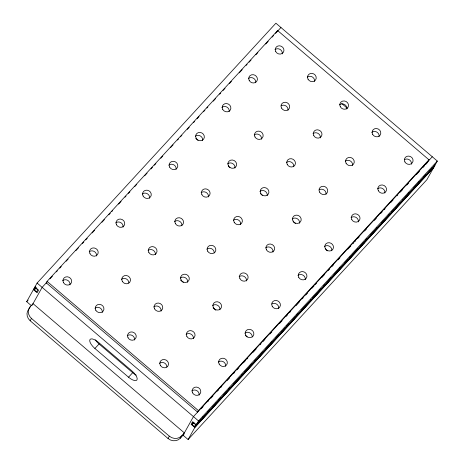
<?xml version="1.0" encoding="UTF-8"?>
<svg xmlns="http://www.w3.org/2000/svg" width="464" height="464" viewBox="0 0 464 464"><rect width="100%" height="100%" fill="white"/><g stroke="black" fill="none" stroke-linecap="round" stroke-linejoin="round"><path stroke-width="0.7" d="M31.221 305.55L26.68 301.675L33.42 289.611L37.12 292.772L38.593 290.133L34.893 286.978L37.085 283.057L275.9 23.2L437.32 161.054L435.128 164.975L195.756 425.389L195.466 424.566L193.111 422.559L192.38 423.423L193.36 422.356M33.588 289.756L33.768 288.991L35.241 287.39M35.914 287.964L34.266 289.878L36.621 291.885L37.746 289.872L35.397 287.86L35.223 288.173L34.672 287.819L35.061 287.117M180.287 438.231L181.592 435.905L184.353 432.895L33.025 303.653L30.264 306.663L28.959 308.989A8.88 8.137 29.2 0 0 30.16 320.746L168.038 438.497A8.88 8.137 29.2 0 0 180.287 438.231L184.034 434.153M32.074 305.358L42.131 287.367L47.032 282.031M46.11 283.15L47.096 281.381L277.623 30.549L428.951 159.784L427.303 162.731L425.459 164.737M30.16 320.746L31.459 318.42A8.88 8.137 29.2 0 1 30.264 306.663M276.967 31.726L277.623 30.549M168.038 438.497L169.337 436.172A8.88 8.137 29.2 0 0 181.592 435.905M197.438 412.392L198.424 410.623L428.951 159.784M195.982 424.676L194.341 426.584L191.986 424.577L193.488 422.576M194.341 426.584L194.723 426.341L195.182 426.851L194.671 427.327M432.274 156.751L193.459 416.608L183.054 435.22L188.1 439.53L194.839 427.472L433.701 167.533L434.002 166.988L433.538 166.483M195.756 425.389L197.125 423.62M437.32 161.054L198.499 420.918L196.313 424.833L192.612 421.672L191.139 424.311L194.839 427.472M433.654 167.608L426.915 179.672L188.1 439.53M195.965 425.453L434.78 165.596L434.959 164.83L433.979 165.897M34.551 287.599L35.531 286.532M33.466 289.536L34.939 287.935M34.44 289.565L35.786 287.744M34.266 289.878L36.227 287.744M26.68 301.675L28.153 300.075M49.973 278.829L52.426 276.161M56.353 271.892L57.333 270.825M59.781 268.157L61.254 266.556M66.161 261.22L68.121 259.086M75.968 250.548L78.416 247.88M82.343 243.612L83.81 242.011M85.776 239.876L87.244 238.276M92.15 232.94L94.598 230.272M101.958 222.268L104.406 219.6M108.82 214.797L110.293 213.196M111.766 211.596L112.746 210.528M118.627 204.125L121.081 201.457M125.002 197.188L125.988 196.121M128.435 193.453L129.908 191.852M134.809 186.516L136.776 184.382M144.617 175.844L147.071 173.176M150.997 168.908L152.465 167.307M154.425 165.172L155.898 163.572M160.805 158.236L162.765 156.101M170.613 147.564L173.06 144.896M177.474 140.093L178.454 139.026M180.421 136.892L181.888 135.291M187.282 129.421L189.242 127.293M193.656 122.49L194.636 121.423M197.09 118.755L199.05 116.621M203.464 111.818L204.937 110.217M206.898 108.083L207.878 107.016M213.272 101.146L215.725 98.478M219.646 94.209L220.632 93.142M223.08 90.474L225.04 88.34M229.454 83.537L231.42 81.403M239.262 72.865L242.208 69.664M246.129 65.395L247.109 64.328M249.069 62.193L251.036 60.059M255.937 54.723L257.897 52.589M265.744 44.051L268.198 41.383M272.119 37.114L273.592 35.513M275.552 33.379L276.532 32.312M276.799 32.022L280.946 27.509M94.911 348.487A8.88 3.474 42.6 0 1 89.917 339.636A8.88 3.474 42.6 0 1 98.38 342.281L132.008 371.003A8.88 3.474 42.6 0 1 136.996 379.848A8.88 3.474 42.6 0 1 128.54 377.203L94.911 348.487L99.058 343.975A8.88 3.474 42.6 0 1 95.323 339.834M128.54 377.203L132.687 372.696A8.88 3.474 42.6 0 0 136.277 375.15M201.19 408.767L203.157 406.632M207.57 401.83L208.551 400.763M211.004 398.095L212.964 395.96M217.378 391.152L218.851 389.551M220.812 387.417L221.792 386.35M227.186 380.48L229.639 377.812M233.566 373.543L234.546 372.476M237 369.808L238.96 367.674M243.374 362.871L245.334 360.737M246.807 359.13L247.788 358.063M253.182 352.193L256.128 348.992M260.049 344.723L261.029 343.656M262.995 341.521L264.956 339.387M269.862 334.051L271.823 331.917M279.67 323.373L282.124 320.705M286.044 316.436L287.518 314.836M289.478 312.701L290.458 311.634M295.858 305.764L299.292 302.029M302.232 298.828L303.212 297.76M305.666 295.092L307.626 292.952M312.04 288.15L314 286.015M315.474 284.415L316.454 283.347M321.854 277.478L324.301 274.81M328.228 270.541L329.701 268.94M331.661 266.806L333.622 264.671M338.036 259.863L339.996 257.729M347.849 249.191L350.79 245.99M352.994 243.588L353.916 242.585M354.711 241.721L355.697 240.654M357.657 238.519L359.13 236.918M364.524 231.049L366.485 228.914M374.332 220.371L376.292 218.237M380.706 213.434L382.179 211.833M384.14 209.699L385.12 208.632M390.52 202.762L392.973 200.094M396.894 195.82L397.874 194.752M400.328 192.084L402.288 189.95M406.702 185.148L408.668 183.013M416.515 174.476L419.456 171.274M422.89 167.539L424.543 165.741M192.589 423.487L193.569 422.42M191.986 424.577L193.946 422.443M202.356 417.739L203.336 416.672M218.538 400.13L219.518 399.063M228.346 389.458L229.326 388.391M244.534 371.85L246.001 370.249M254.829 360.644L255.809 359.577M270.524 343.569L271.991 341.968M297.001 314.754L297.981 313.687M313.676 296.612L314.656 295.545M323.483 285.94L324.464 284.873M339.172 268.865L340.646 267.264M349.473 257.659L350.453 256.592M365.655 240.05L366.635 238.983M382.33 221.908L383.31 220.841M391.645 211.77L393.118 210.169M408.32 193.627L409.3 192.56M418.128 182.955L419.108 181.888M198.598 422.02L200.558 419.885M202.519 417.751L203.499 416.684M207.42 412.415L210.366 409.213M215.76 403.344L216.74 402.276M218.208 400.676L221.154 397.474M224.588 393.739L226.548 391.604M228.508 389.47L229.982 387.869M233.902 383.6L236.843 380.399M241.75 375.063L242.73 373.996M244.203 372.395L246.164 370.26M250.084 365.992L252.538 363.324M254.991 360.656L255.971 359.588M260.385 354.786L263.326 351.584M267.74 346.782L269.213 345.181M270.68 343.58L272.153 341.98M276.074 337.711L279.021 334.515M283.922 329.179L285.395 327.578M286.375 326.511L288.828 323.843M293.236 319.041L295.203 316.906M298.636 313.171L297.163 314.772L298.683 313.217M302.064 309.436L305.01 306.234M310.404 300.365L311.385 299.297M312.852 297.697L315.798 294.495M319.232 290.76L321.192 288.625M323.646 285.957L324.626 284.89M331.487 277.42L328.547 280.621L331.052 278M336.394 272.084L337.862 270.483M339.335 268.882L340.808 267.281M345.222 262.479L347.669 259.811M349.636 257.677L350.616 256.609M352.576 254.475L354.049 252.874M355.03 251.807L357.97 248.605M362.384 243.803L363.857 242.202M365.818 240.068L367.285 238.467M371.212 234.198L373.665 231.53M377.093 227.795L376.113 228.862L377.145 227.847M381.507 222.993L384.453 219.791M388.374 215.522L389.847 213.921M391.807 211.787L393.281 210.186M397.201 205.917L400.142 202.716M405.049 197.38L406.516 195.779M409.463 192.577L407.496 194.712L410.002 192.096M414.364 187.241L416.324 185.107M418.29 182.973L419.27 181.905M423.191 177.637L426.132 174.435M431.526 168.565L432.506 167.498M194.723 426.341L196.197 424.74M197.177 423.673L199.137 421.538M202.571 417.803L204.038 416.202M207.472 412.467L209.925 409.799M212.866 406.597L213.846 405.53M218.26 400.728L220.226 398.593M223.654 394.858L225.62 392.724M228.561 389.522L230.028 387.921M233.955 383.653L235.915 381.518M244.25 372.447L246.703 369.779M249.644 366.577L251.61 364.443M255.038 360.708L256.511 359.107M260.437 354.838L262.398 352.704M265.831 348.969L267.792 346.834M270.732 343.633L272.693 341.498M276.126 337.763L278.087 335.629M281.52 331.893L282.501 330.826M286.427 326.557L288.875 323.889M292.308 320.154L293.782 318.553M302.116 309.482L304.57 306.814M312.904 297.743L315.358 295.075M318.298 291.873L320.264 289.739M323.692 286.004L325.165 284.403M333.993 274.798L335.953 272.664M339.387 268.929L341.347 266.794M344.288 263.593L346.741 260.925M349.682 257.723L351.155 256.122M355.082 251.859L357.042 249.725M360.476 245.99L362.436 243.855M365.87 240.12L367.337 238.519M370.771 234.784L373.224 232.116M381.559 223.045L383.519 220.91M387.446 216.642L388.913 215.041M391.86 211.839L393.82 209.705M397.254 205.97L399.214 203.835M402.648 200.1L403.628 199.033M413.436 188.361L414.909 186.76M418.337 183.025L419.81 181.424M423.243 177.689L425.697 175.021M195.06 426.631L433.875 166.767M195.158 426.793L196.139 425.726M242.237 375.567L243.217 374.5M268.72 346.753L269.7 345.686M310.892 300.863L311.872 299.796M363.364 243.768L364.344 242.701M389.841 214.954L390.821 213.887M405.536 197.884L406.516 196.817M432.013 169.07L433.701 167.533M195.182 426.851L434.002 166.988M33.768 288.991L34.319 289.345M341.707 103.495L347.223 108.205M195.825 138.539L198.029 140.418M228.294 166.269L229.947 167.678M260.762 193.993L262.409 195.402M293.231 221.722L295.429 223.602M325.693 249.452L327.346 250.862M180.606 280.146L183.355 282.495M213.069 307.87L215.824 310.219M245.537 335.6L247.19 337.009M47.096 281.381L198.424 410.623M46.272 282.854L197.6 412.096M37.085 283.057L198.499 420.918M99.058 343.975L132.687 372.696M31.459 318.42L169.337 436.172M212.616 305.608A4.437 4.066 29.2 0 1 217.645 305.341A4.437 4.066 29.2 0 1 219.884 309.83M180.334 278.04A4.437 4.066 29.2 0 1 185.362 277.768A4.437 4.066 29.2 0 1 187.601 282.263M153.799 306.913A4.437 4.066 29.2 0 1 158.827 306.64A4.437 4.066 29.2 0 1 161.066 311.135M142.303 194.022A4.437 4.066 29.2 0 1 147.332 193.755A4.437 4.066 29.2 0 1 149.57 198.244M174.586 221.595A4.437 4.066 29.2 0 1 179.614 221.322A4.437 4.066 29.2 0 1 181.853 225.817M206.869 249.162A4.437 4.066 29.2 0 1 211.642 248.756A4.437 4.066 29.2 0 1 214.194 252.851M265.686 247.863A4.437 4.066 29.2 0 1 270.715 247.59A4.437 4.066 29.2 0 1 272.954 252.085M239.151 276.735A4.437 4.066 29.2 0 1 244.18 276.469A4.437 4.066 29.2 0 1 246.419 280.958M89.233 251.766A4.437 4.066 29.2 0 1 94.262 251.5A4.437 4.066 29.2 0 1 96.5 255.995M115.768 222.894A4.437 4.066 29.2 0 1 120.797 222.627A4.437 4.066 29.2 0 1 123.035 227.116M159.546 363.358A4.437 4.066 29.2 0 1 164.32 362.947A4.437 4.066 29.2 0 1 166.872 367.041M94.981 308.212A4.437 4.066 29.2 0 1 100.009 307.945A4.437 4.066 29.2 0 1 102.248 312.434M148.051 250.467A4.437 4.066 29.2 0 1 153.079 250.195A4.437 4.066 29.2 0 1 155.318 254.69M254.191 134.972A4.437 4.066 29.2 0 1 259.219 134.705A4.437 4.066 29.2 0 1 261.458 139.194M195.373 136.277A4.437 4.066 29.2 0 1 200.402 136.004A4.437 4.066 29.2 0 1 202.64 140.499M248.443 78.526A4.437 4.066 29.2 0 1 253.472 78.259A4.437 4.066 29.2 0 1 255.71 82.754M227.656 163.844A4.437 4.066 29.2 0 1 232.684 163.577A4.437 4.066 29.2 0 1 234.923 168.072M201.121 192.722A4.437 4.066 29.2 0 1 206.149 192.45A4.437 4.066 29.2 0 1 208.388 196.945M319.197 189.805A4.437 4.066 29.2 0 1 324.034 190.002A4.437 4.066 29.2 0 1 326.024 194.341M233.404 220.29A4.437 4.066 29.2 0 1 238.432 220.023A4.437 4.066 29.2 0 1 240.671 224.512M186.081 334.48A4.437 4.066 29.2 0 1 191.11 334.213A4.437 4.066 29.2 0 1 193.349 338.708M292.221 218.991A4.437 4.066 29.2 0 1 297.25 218.718A4.437 4.066 29.2 0 1 299.489 223.213M404.55 159.628A4.437 4.066 29.2 0 1 409.387 159.825A4.437 4.066 29.2 0 1 411.382 164.163M168.838 165.149A4.437 4.066 29.2 0 1 173.867 164.877A4.437 4.066 29.2 0 1 176.105 169.372M259.939 191.417A4.437 4.066 29.2 0 1 264.967 191.151A4.437 4.066 29.2 0 1 267.206 195.64M281.167 105.786A4.437 4.066 29.2 0 1 286.004 105.983A4.437 4.066 29.2 0 1 287.993 110.322M307.261 77.227A4.437 4.066 29.2 0 1 312.289 76.954A4.437 4.066 29.2 0 1 314.528 81.449M313.009 133.673A4.437 4.066 29.2 0 1 318.037 133.4A4.437 4.066 29.2 0 1 320.276 137.895M274.978 49.654A4.437 4.066 29.2 0 1 280.007 49.387A4.437 4.066 29.2 0 1 282.245 53.882M371.826 132.368A4.437 4.066 29.2 0 1 376.855 132.101A4.437 4.066 29.2 0 1 379.094 136.596M345.291 161.246A4.437 4.066 29.2 0 1 350.32 160.973A4.437 4.066 29.2 0 1 352.559 165.468M286.474 162.545A4.437 4.066 29.2 0 1 291.502 162.272A4.437 4.066 29.2 0 1 293.741 166.767M339.544 104.8A4.437 4.066 29.2 0 1 344.572 104.528A4.437 4.066 29.2 0 1 346.811 109.023M221.908 107.404A4.437 4.066 29.2 0 1 226.937 107.132A4.437 4.066 29.2 0 1 229.175 111.627M121.516 279.34A4.437 4.066 29.2 0 1 126.289 278.934A4.437 4.066 29.2 0 1 128.841 283.028M62.698 280.645A4.437 4.066 29.2 0 1 67.727 280.372A4.437 4.066 29.2 0 1 69.965 284.867M244.899 333.181A4.437 4.066 29.2 0 1 249.673 332.769A4.437 4.066 29.2 0 1 252.225 336.87M351.039 217.686A4.437 4.066 29.2 0 1 356.068 217.419A4.437 4.066 29.2 0 1 358.307 221.908M324.504 246.558A4.437 4.066 29.2 0 1 329.533 246.291A4.437 4.066 29.2 0 1 331.772 250.786M297.969 275.436A4.437 4.066 29.2 0 1 302.998 275.164A4.437 4.066 29.2 0 1 305.237 279.659M377.574 188.813A4.437 4.066 29.2 0 1 382.603 188.546A4.437 4.066 29.2 0 1 384.842 193.036M271.875 303.995A4.437 4.066 29.2 0 1 276.712 304.193A4.437 4.066 29.2 0 1 278.702 308.531M127.264 335.785A4.437 4.066 29.2 0 1 132.292 335.513A4.437 4.066 29.2 0 1 134.531 340.008M218.364 362.053A4.437 4.066 29.2 0 1 223.393 361.781A4.437 4.066 29.2 0 1 225.632 366.276M191.829 390.926A4.437 4.066 29.2 0 1 196.858 390.659A4.437 4.066 29.2 0 1 199.097 395.148M213.399 307.58A4.437 4.066 29.2 0 0 220.934 308.357A4.437 4.066 29.2 0 0 217.384 301.768A4.437 4.066 29.2 0 0 213.399 307.58M181.117 280.012A4.437 4.066 29.2 0 0 188.651 280.784A4.437 4.066 29.2 0 0 185.101 274.195A4.437 4.066 29.2 0 0 181.117 280.012M154.576 308.885A4.437 4.066 29.2 0 0 162.116 309.656A4.437 4.066 29.2 0 0 158.566 303.067A4.437 4.066 29.2 0 0 154.576 308.885M143.08 195.994A4.437 4.066 29.2 0 0 150.62 196.771A4.437 4.066 29.2 0 0 147.071 190.182A4.437 4.066 29.2 0 0 143.08 195.994M175.369 223.567A4.437 4.066 29.2 0 0 182.903 224.338A4.437 4.066 29.2 0 0 179.353 217.749A4.437 4.066 29.2 0 0 175.369 223.567M207.652 251.14A4.437 4.066 29.2 0 0 215.186 251.911A4.437 4.066 29.2 0 0 211.636 245.323A4.437 4.066 29.2 0 0 207.652 251.14M266.469 249.835A4.437 4.066 29.2 0 0 274.004 250.612A4.437 4.066 29.2 0 0 270.454 244.023A4.437 4.066 29.2 0 0 266.469 249.835M239.934 278.707A4.437 4.066 29.2 0 0 247.469 279.485A4.437 4.066 29.2 0 0 243.919 272.896A4.437 4.066 29.2 0 0 239.934 278.707M90.01 253.738A4.437 4.066 29.2 0 0 97.55 254.516A4.437 4.066 29.2 0 0 94.001 247.927A4.437 4.066 29.2 0 0 90.01 253.738M116.545 224.866A4.437 4.066 29.2 0 0 124.085 225.643A4.437 4.066 29.2 0 0 120.536 219.054A4.437 4.066 29.2 0 0 116.545 224.866M160.324 365.33A4.437 4.066 29.2 0 0 167.864 366.102A4.437 4.066 29.2 0 0 164.314 359.513A4.437 4.066 29.2 0 0 160.324 365.33M95.758 310.184A4.437 4.066 29.2 0 0 103.298 310.961A4.437 4.066 29.2 0 0 99.748 304.372A4.437 4.066 29.2 0 0 95.758 310.184M148.828 252.439A4.437 4.066 29.2 0 0 156.368 253.216A4.437 4.066 29.2 0 0 152.818 246.628A4.437 4.066 29.2 0 0 148.828 252.439M254.974 136.944A4.437 4.066 29.2 0 0 262.508 137.721A4.437 4.066 29.2 0 0 258.958 131.132A4.437 4.066 29.2 0 0 254.974 136.944M196.156 138.249A4.437 4.066 29.2 0 0 203.69 139.026A4.437 4.066 29.2 0 0 200.141 132.431A4.437 4.066 29.2 0 0 196.156 138.249M249.226 80.504A4.437 4.066 29.2 0 0 256.76 81.275A4.437 4.066 29.2 0 0 253.211 74.687A4.437 4.066 29.2 0 0 249.226 80.504M228.439 165.822A4.437 4.066 29.2 0 0 235.973 166.593A4.437 4.066 29.2 0 0 232.423 160.005A4.437 4.066 29.2 0 0 228.439 165.822M201.904 194.694A4.437 4.066 29.2 0 0 209.438 195.466A4.437 4.066 29.2 0 0 205.888 188.877A4.437 4.066 29.2 0 0 201.904 194.694M319.539 192.09A4.437 4.066 29.2 0 0 327.074 192.862A4.437 4.066 29.2 0 0 323.524 186.273A4.437 4.066 29.2 0 0 319.539 192.09M234.187 222.262A4.437 4.066 29.2 0 0 241.721 223.039A4.437 4.066 29.2 0 0 238.171 216.45A4.437 4.066 29.2 0 0 234.187 222.262M186.864 336.452A4.437 4.066 29.2 0 0 194.399 337.229A4.437 4.066 29.2 0 0 190.849 330.641A4.437 4.066 29.2 0 0 186.864 336.452M293.004 220.963A4.437 4.066 29.2 0 0 300.539 221.74A4.437 4.066 29.2 0 0 296.989 215.145A4.437 4.066 29.2 0 0 293.004 220.963M404.892 161.913A4.437 4.066 29.2 0 0 412.426 162.69A4.437 4.066 29.2 0 0 408.877 156.101A4.437 4.066 29.2 0 0 404.892 161.913M272.217 306.281A4.437 4.066 29.2 0 0 279.751 307.058A4.437 4.066 29.2 0 0 276.202 300.463A4.437 4.066 29.2 0 0 272.217 306.281M219.147 364.025A4.437 4.066 29.2 0 0 226.681 364.803A4.437 4.066 29.2 0 0 223.132 358.214A4.437 4.066 29.2 0 0 219.147 364.025M169.621 167.121A4.437 4.066 29.2 0 0 177.155 167.898A4.437 4.066 29.2 0 0 173.606 161.31A4.437 4.066 29.2 0 0 169.621 167.121M260.722 193.389A4.437 4.066 29.2 0 0 268.256 194.167A4.437 4.066 29.2 0 0 264.706 187.578A4.437 4.066 29.2 0 0 260.722 193.389M281.509 108.071A4.437 4.066 29.2 0 0 289.043 108.849A4.437 4.066 29.2 0 0 285.493 102.26A4.437 4.066 29.2 0 0 281.509 108.071M308.044 79.199A4.437 4.066 29.2 0 0 315.578 79.976A4.437 4.066 29.2 0 0 312.028 73.387A4.437 4.066 29.2 0 0 308.044 79.199M313.792 135.645A4.437 4.066 29.2 0 0 321.326 136.422A4.437 4.066 29.2 0 0 317.776 129.827A4.437 4.066 29.2 0 0 313.792 135.645M275.761 51.626A4.437 4.066 29.2 0 0 283.295 52.403A4.437 4.066 29.2 0 0 279.746 45.814A4.437 4.066 29.2 0 0 275.761 51.626M372.609 134.34A4.437 4.066 29.2 0 0 380.144 135.117A4.437 4.066 29.2 0 0 376.594 128.528A4.437 4.066 29.2 0 0 372.609 134.34M346.074 163.218A4.437 4.066 29.2 0 0 353.609 163.989A4.437 4.066 29.2 0 0 350.059 157.4A4.437 4.066 29.2 0 0 346.074 163.218M287.257 164.517A4.437 4.066 29.2 0 0 294.791 165.294A4.437 4.066 29.2 0 0 291.241 158.705A4.437 4.066 29.2 0 0 287.257 164.517M340.327 106.772A4.437 4.066 29.2 0 0 347.861 107.544A4.437 4.066 29.2 0 0 344.311 100.955A4.437 4.066 29.2 0 0 340.327 106.772M222.691 109.376A4.437 4.066 29.2 0 0 230.225 110.148A4.437 4.066 29.2 0 0 226.676 103.559A4.437 4.066 29.2 0 0 222.691 109.376M245.682 335.153A4.437 4.066 29.2 0 0 253.216 335.93A4.437 4.066 29.2 0 0 249.667 329.341A4.437 4.066 29.2 0 0 245.682 335.153M122.293 281.312A4.437 4.066 29.2 0 0 129.833 282.089A4.437 4.066 29.2 0 0 126.283 275.5A4.437 4.066 29.2 0 0 122.293 281.312M63.475 282.617A4.437 4.066 29.2 0 0 71.015 283.388A4.437 4.066 29.2 0 0 67.466 276.799A4.437 4.066 29.2 0 0 63.475 282.617M351.822 219.658A4.437 4.066 29.2 0 0 359.356 220.435A4.437 4.066 29.2 0 0 355.807 213.846A4.437 4.066 29.2 0 0 351.822 219.658M325.287 248.536A4.437 4.066 29.2 0 0 332.821 249.307A4.437 4.066 29.2 0 0 329.272 242.718A4.437 4.066 29.2 0 0 325.287 248.536M298.752 277.408A4.437 4.066 29.2 0 0 306.286 278.18A4.437 4.066 29.2 0 0 302.737 271.591A4.437 4.066 29.2 0 0 298.752 277.408M378.357 190.785A4.437 4.066 29.2 0 0 385.891 191.562A4.437 4.066 29.2 0 0 382.342 184.974A4.437 4.066 29.2 0 0 378.357 190.785M192.612 392.898A4.437 4.066 29.2 0 0 200.146 393.675A4.437 4.066 29.2 0 0 196.597 387.086A4.437 4.066 29.2 0 0 192.612 392.898M128.041 337.757A4.437 4.066 29.2 0 0 135.581 338.534A4.437 4.066 29.2 0 0 132.031 331.946A4.437 4.066 29.2 0 0 128.041 337.757"/></g></svg>
